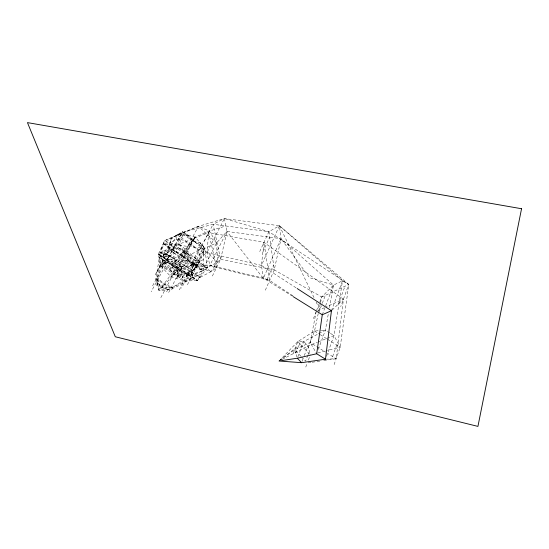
<?xml version="1.0" encoding="UTF-8"?>
<svg xmlns="http://www.w3.org/2000/svg" width="549" height="549" viewBox="0 0 549 549"><rect width="100%" height="100%" fill="white"/><g stroke="black" fill="none" stroke-linecap="round" stroke-linejoin="round"><path stroke-width="0.41" stroke-dasharray="2.75 2.06" d="M189.542 271.803L186.687 276.463L186.749 272.812M161.475 247.448L159.334 257.591L160.432 265.689L171.02 276.861L185.205 281.088L197.352 280.484L203.164 270.726L203.645 246.439L200.008 242.713L192.315 240.524L182.398 231.719L163.321 243.523L158.359 254.07L160.432 265.689L157.59 283.332L158.867 290.16C175.049 292.198 186.475 278.858 201.003 274.356M292.953 295.856L269.641 280.402L216.539 267.617L209.89 265.325L206.946 252.615L208.737 232.632L263.973 242.37L343.441 299.157L336.173 358.73L322.146 360.789M203.507 259.437L200.131 261.338L192.678 270.664L181.245 274.816L176.222 274.953L169.415 269.875L161.893 266.045L162.058 264.467L177.938 247.963L179.955 238.383L182.398 231.719L188.403 235.329L192.315 240.524L203.645 246.439L188.904 274.857L197.352 280.484L207.371 267.727L217.589 261.997L220.629 259.368L226.95 231.458L224.397 218.571L198.326 226.394L183.963 232.083L164.494 240.716L163.321 243.523L161.584 255.772L157.055 278.02L160.157 287.676L158.867 290.16L172.16 289.09L172.352 287.463L192.493 275.083L203.164 270.726L207.371 267.727L204.763 248.333L195.245 237.086L181.513 233.558L177.08 234.766L159.786 266.135M179.516 274.864L177.128 277.808L177.444 274.919M292.487 296.199L263.417 278.103L261.413 265.387L263.973 242.37L269.641 280.402L263.417 278.103L209.89 265.325L191.944 264.543L177.231 270.938C170.821 277.039 165.654 284.409 158.867 290.16L155.827 279.022L159.334 257.591L161.584 255.772L175.831 267.878L192.493 275.083L192.157 278.062L167.816 289.625L162.099 287.621L157.59 283.332L155.827 279.022L157.055 278.02L164.233 283.655L172.352 287.463L160.157 287.676L164.233 283.655L181.973 259.952L203.164 270.726L188.087 275.529L181.534 288.15M185.363 273.313L182.529 277.952L182.995 274.177M161.893 266.045L163.979 252.698L168.66 246.981L172.173 237.895L170.032 242.363L168.66 246.981L169.023 249.788L165.242 259.746L161.893 266.045L167.479 258.648L175.913 260.837L181.836 267.617L181.245 274.816L179.695 277.76L180.367 274.836M155.175 274.912L169.023 249.788L170.032 242.363L179.955 238.383L198.457 250.104L200.131 261.338L192.527 264.549L181.541 271.206M334.121 364.584L340.208 347.208L348.78 284.478L279.42 225.742L224.397 218.571L213.101 224.267L183.963 232.083L179.399 244.065L160.404 252.403L158.359 254.07L174.102 274.713L197.352 280.484L158.359 254.07L200.207 277.3L210.905 271.741L216.539 267.617L208.737 232.632L179.399 244.065L191.944 264.543L210.905 271.741L217.589 261.997L216.574 242.871L209.409 231.047L198.326 226.394L164.494 240.716L160.404 252.403L177.231 270.938L200.207 277.3L160.404 252.403L207.371 267.727L164.494 240.716M194.003 268.955L191.127 273.649L191.519 271.082M326.538 356.294L333.984 335.59L342.514 280.82L279.42 225.742L268.914 231.678L259.361 252.355M318.303 349.377L325.399 330.175L328.535 312.649M329.434 307.639L333.469 285.103L342.514 280.82L348.78 284.478L340.716 306.658M176.078 239.94L177.08 234.766L188.403 235.329M316.258 311.31L310.164 342.507L316.691 353.748M307.955 348.32L314.502 331.054L320.341 303.645M320.52 302.815L321.755 297.002L333.469 285.103L281.033 238.678L226.95 231.458L216.574 242.871L203.356 268.88M265.332 290.215L274.267 269.895L281.033 238.678L279.42 225.742L261.413 265.387L206.946 252.615L191.944 264.543L209.409 231.047L225.859 225.962M187.408 284.725L203.7 253.137L204.763 248.333L216.574 242.871L198.326 226.394L181.616 257.646M191.093 274.774L204.763 248.333L163.321 243.523L197.153 264.899L194.264 269.614L194.785 267.946M182.529 277.952L183.812 273.882M186.687 276.463L188.142 272.304M332.639 356.527L336.722 345.019M338.479 303.94L344.964 286.242M331.438 310.727L342.514 280.82M305.766 367.061L307.303 362.964M308.408 360.02L309.506 357.07M322.277 314.742L324.775 308.113M325.66 305.772L333.469 285.103L309.588 277.725L281.033 238.678L263.294 278.391L226.95 231.458L209.89 265.325M307.817 355.272L305.594 361.167L301.552 356.905M308.092 354.537L308.648 353.062M302.108 361.317L303.144 358.586M304.27 355.635L307.92 346.028L317.397 342.233M318.708 312.71L321.988 304.119M322.29 303.322L325.337 295.341M297.846 356.843L303.741 341.54L325.399 330.175L329.695 332.886M313.452 318.612L315.977 312.038M316.56 310.514L319.621 302.568M319.923 301.772L321.755 297.002L348.78 284.478L268.914 231.678L224.397 218.571L206.946 252.615M295.76 353.179L299.569 343.372M293.07 353.748L297.839 341.526L314.502 331.054L320.369 330.58M267.123 279.475L273.567 264.913M262.916 251.895L269.676 237.147M212.374 276.017L220.629 259.368L213.101 224.267L268.914 231.678L274.267 269.895L321.755 297.002M213.842 266.684L219.689 254.969M191.127 273.649L192.678 270.664L192.527 264.549L189.618 255.319L184.601 250.138L177.938 247.963L169.023 249.788L163.979 252.698L192.678 270.664L163.979 252.698M194.264 269.614L195.808 266.629M192.315 261.859L198.457 250.104L203.645 246.439M204.29 241.169L213.101 224.267M179.351 289.845L192.527 264.549L197.153 264.899L203.164 270.726L160.404 252.403M184.286 265.407L189.618 255.319L198.457 250.104M168.68 292.459L181.836 267.617L189.618 255.319L177.938 247.963M177.128 277.808L178.672 274.884M207.371 267.727L194.209 264.611L183.483 257.117L192.315 240.524L195.245 237.086L209.409 231.047M177.231 270.938L195.245 237.086L171.947 265.194L169.415 269.875L178.432 261.64M166.628 291.855L169.106 287.202M171.02 276.861L175.831 267.878L172.496 249.788L182.398 231.719M197.153 264.899L194.209 264.611L182.968 255.978L189.233 244.264M160.83 297.661L176.853 267.672L181.836 267.617L177.409 274.02L176.222 274.953L181.836 267.617L167.479 258.648L162.463 261.818L172.187 267.761L181.245 274.816L182.522 273.141L179.695 277.76M174.102 274.713L184.265 255.656L195.245 237.086L190.462 243.996M178.391 261.722L184.601 250.138M172.187 267.761L175.913 260.837M162.099 287.621L164.233 283.655M156.376 285.562L158.908 280.916M152.608 285.782L167.479 258.648L167.5 261.832L151.16 291.745M188.904 274.857L166.923 259.972L174.232 246.851L163.321 243.523L181.973 259.952M168.44 257.426L181.513 233.558L204.763 248.333M173.566 250.07L179.955 238.383M156.561 272.709L163.472 260.171M188.087 275.529L194.209 264.611L197.839 261.722L172.496 249.788L168.66 246.981M279.084 361.016L297.839 341.526L303.741 341.54L307.92 346.028L310.336 354.86M332.021 310.158L343.441 299.157L325.818 307.035M279.75 360.487L303.741 341.54M279.757 360.521L294.669 349.644L310.164 342.507L325.571 352.115M192.157 278.062L159.334 257.591L172.496 249.788L182.968 255.978M282.117 359.437L307.92 346.028M317.699 310.665L324.315 307.708M318.187 341.917L333.984 335.59L340.208 347.208L326.106 350.825M199.109 254.51L203.7 253.137L200.008 242.713M317.809 352.952L325.276 351.037M175.831 267.878L194.209 264.611M308.126 362.848L311.427 362.361M312.251 362.244L321.323 360.913M321.206 330.512L325.399 330.175M325.482 359.218L336.173 358.73L327.588 353.378M220.629 259.368L274.267 269.895M159.334 257.591L197.352 280.484M157.59 283.332L167.816 289.625M155.827 279.022L172.16 289.09M160.432 265.689L185.205 281.088M314.502 331.054L319.511 334.197M320.225 334.65L326.682 338.706M327.403 339.158L340.208 347.208M169.023 249.788L192.527 264.549M330.409 333.339L333.984 335.59M170.032 242.363L200.131 261.338M261.413 265.387L296.426 288.053M172.496 249.788L183.483 257.117M163.321 243.523L203.164 270.726M158.359 254.07L166.923 259.972M177.08 234.766L203.7 253.137M179.399 244.065L210.905 271.741M183.963 232.083L217.589 261.997M301.024 356.349L294.669 349.644L296.879 356.775M297.839 341.526L309.773 354.263M279.42 225.742L314.289 298.148M316.142 301.998L319.854 309.705M167.5 261.832L162.058 264.467L177.409 274.02L176.853 267.672L171.947 265.194L167.5 261.832"/><path stroke-width="0.82" d="M325.482 359.218L316.691 353.748L297.325 358.209L279.084 361.016L301.586 362.683L325.482 359.218L331.438 310.727L297.139 288.52M316.691 353.748L322.277 314.742L331.438 310.727M293.207 296.652L322.277 314.742M297.325 358.209L301.586 362.683M521.55 208.737L477.932 426.395L115.297 336.763L27.45 122.605L521.55 208.737"/></g></svg>
